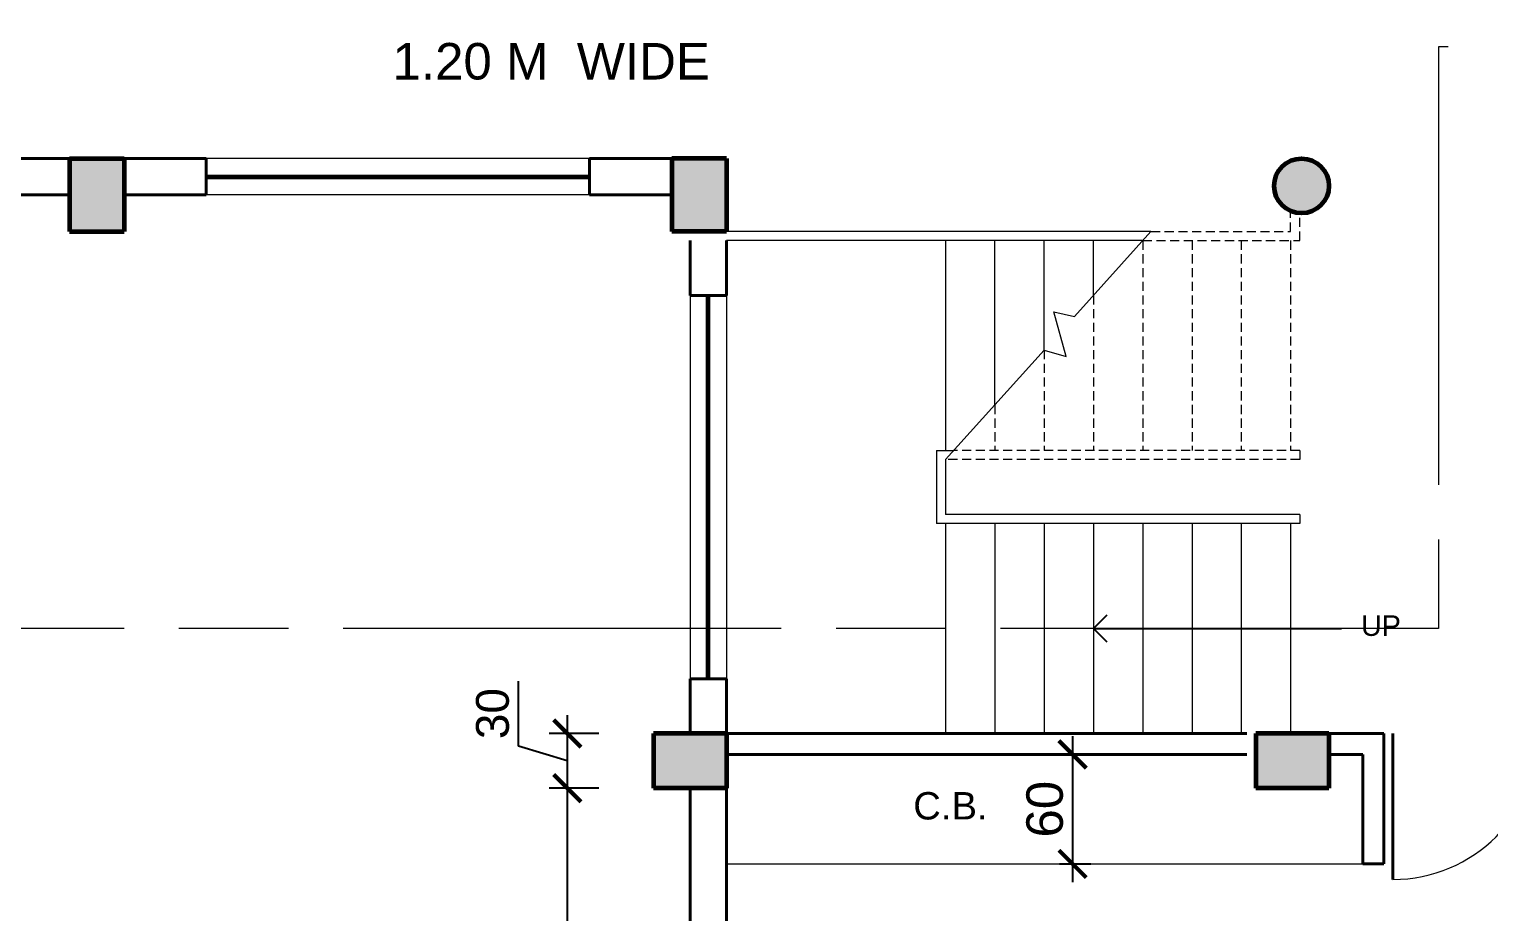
# Model space of a CAD drawing. Header units: millimetres. Extents: x -43527 to -16485, y 19062 to 36467.
# Drawn here: x -21809 to -21009, y 19547 to 20031 of the extents above; entities that cross this region are included whole.
import ezdxf

# ---------------------------------------------------------------- set-up
doc = ezdxf.new("R2010")
doc.units = ezdxf.units.MM
doc.header["$LTSCALE"] = 10
doc.header["$PDMODE"] = 35
doc.linetypes.add('ACAD_ISO08W100', pattern=[36, 24, -3, 6, -3])
doc.linetypes.add('DASHED', pattern=[0.75, 0.5, -0.25])
for name, color, linetype, lineweight in [('door', 30, 'Continuous', 15), ('elevation', 2, 'Continuous', 20), ('projection', 181, 'DASHED', 13), ('SEC.  LINE', 20, 'ACAD_ISO08W100', 13), ('TEXT', 6, 'Continuous', 25), ('THI.', 5, 'Continuous', 60), ('THIN', 241, 'Continuous', 5), ('WALL', 4, 'Continuous', 40)]:
    doc.layers.add(name, color=color, linetype=linetype, lineweight=lineweight)
doc.styles.get("Standard").update_dxf_attribs({"font": 'arial.ttf', "height": 18})
doc.dimstyles.new('ISO-25', dxfattribs={"dimtxt": 2.5, "dimasz": 15, "dimexe": 10, "dimexo": 30, "dimgap": 5, "dimtad": 1, "dimdsep": 46, "dimtxsty": 'Standard', "dimblk": 'ARCHTICK', "dimcen": 2.5, "dimdle": 10, "dimadec": 1, "dimazin": 0, "dimtfac": 1, "dimtmove": 0, "dimatfit": 3, "dimldrblk": 'OPEN90', "dimfxl": 1, "dimarcsym": 0})

# ---------------------------------------------------------------- blocks, each defined once
blk = doc.blocks.new('_ArchTick')
at = {"color": 0, "linetype": 'ByBlock', "const_width": 0.15}
blk.add_lwpolyline([(-0.5, -0.5), (0.5, 0.5)], dxfattribs=at)
blk = doc.blocks.new('_Open90')
at = {"color": 0, "linetype": 'ByBlock', "lineweight": -2}
for p, q in [((0, 0), (-1, 0)), ((-0.5, 0.5), (0, 0)), ((0, 0), (-0.5, -0.5))]:
    blk.add_line(p, q, dxfattribs=at)
blk = doc.blocks.new('*D200')
at = {"layer": 'Defpoints', "color": 0, "transparency": 16777216}
for p in [(-21467.29, 19644.78), (-21514.52, 19614.78), (-21467.29, 19614.78)]:
    blk.add_point(p, dxfattribs=at)
at = {"layer": 'TEXT', "color": 0, "lineweight": -2, "transparency": 16777216}
for p, q in [((-21541.22, 19637.79), (-21541.22, 19673.5)), ((-21514.52, 19654.78), (-21514.52, 19604.78)), ((-21497.29, 19644.78), (-21524.52, 19644.78)), ((-21514.52, 19629.78), (-21541.22, 19637.79)), ((-21497.29, 19614.78), (-21524.52, 19614.78))]:
    blk.add_line(p, q, dxfattribs=at)
at = {"layer": 'TEXT', "color": 0, "lineweight": -2, "transparency": 16777216, "xscale": 15, "yscale": 15, "zscale": 15}
for p, rotation in [((-21514.52, 19644.78), 90), ((-21514.52, 19614.78), 270)]:
    blk.add_blockref('_ArchTick', p, dxfattribs=dict(at, rotation=rotation))
at = {"layer": 'TEXT', "color": 0, "transparency": 16777216, "insert": (-21555.41, 19655.65), "char_height": 18, "attachment_point": 5, "rotation": 90}
blk.add_mtext('30', dxfattribs=at)
blk = doc.blocks.new('*D201')
at = {"layer": 'Defpoints', "color": 0, "transparency": 16777216}
for p in [(-21467.29, 19614.78), (-21514.52, 19194.78), (-21467.29, 19194.78)]:
    blk.add_point(p, dxfattribs=at)
at = {"layer": 'TEXT', "color": 0, "lineweight": -2, "transparency": 16777216}
for p, q in [((-21514.52, 19624.78), (-21514.52, 19184.78)), ((-21497.29, 19614.78), (-21524.52, 19614.78)), ((-21497.29, 19194.78), (-21524.52, 19194.78))]:
    blk.add_line(p, q, dxfattribs=at)
at = {"layer": 'TEXT', "color": 0, "lineweight": -2, "transparency": 16777216, "xscale": 15, "yscale": 15, "zscale": 15}
for p, rotation in [((-21514.52, 19614.78), 90), ((-21514.52, 19194.78), 270)]:
    blk.add_blockref('_ArchTick', p, dxfattribs=dict(at, rotation=rotation))
at = {"layer": 'TEXT', "color": 0, "transparency": 16777216, "insert": (-21528.71, 19404.78), "char_height": 18, "attachment_point": 5, "rotation": 90}
blk.add_mtext('420', dxfattribs=at)
blk = doc.blocks.new('*D214')
at = {"layer": 'Defpoints', "color": 0, "transparency": 16777216}
for p in [(-21274.89, 19633.28), (-21274.89, 19573.28), (-21237.71, 19573.28)]:
    blk.add_point(p, dxfattribs=at)
at = {"layer": 'TEXT', "color": 0, "lineweight": -2, "transparency": 16777216}
for p, q in [((-21237.71, 19643.28), (-21237.71, 19563.28)), ((-21244.89, 19633.28), (-21227.71, 19633.28)), ((-21244.89, 19573.28), (-21227.71, 19573.28))]:
    blk.add_line(p, q, dxfattribs=at)
at = {"layer": 'TEXT', "color": 0, "lineweight": -2, "transparency": 16777216, "xscale": 15, "yscale": 15, "zscale": 15}
for p, rotation in [((-21237.71, 19633.28), 90), ((-21237.71, 19573.28), 270)]:
    blk.add_blockref('_ArchTick', p, dxfattribs=dict(at, rotation=rotation))
at = {"layer": 'TEXT', "color": 0, "transparency": 16777216, "insert": (-21252.92, 19603.28), "char_height": 20, "attachment_point": 5, "rotation": 90}
blk.add_mtext('60', dxfattribs=at)

msp = doc.modelspace()

# ---------------------------------------------------------------- hatches: boundary and pattern name
at = {"layer": 'THIN'}
h = msp.add_hatch(color=256, dxfattribs=at)
h.paths.add_polyline_path([(-22747.29, 20829.784), (-22777.29, 20829.784), (-22777.29, 20789.784), (-22747.29, 20789.784)])
h.paths.add_polyline_path([(-22417.29, 20829.784), (-22447.29, 20829.784), (-22447.29, 20789.784), (-22417.29, 20789.784)])
h.paths.add_polyline_path([(-22087.29, 20829.784), (-22117.29, 20829.784), (-22117.29, 20789.784), (-22087.29, 20789.784)])
h.paths.add_polyline_path([(-21757.29, 20829.784), (-21787.29, 20829.784), (-21787.29, 20789.784), (-21757.29, 20789.784)])
h.paths.add_polyline_path([(-21427.29, 20829.784), (-21457.29, 20829.784), (-21457.29, 20789.784), (-21427.29, 20789.784)])
h.paths.add_polyline_path([(-21097.29, 20829.784), (-21127.29, 20829.784), (-21127.29, 20789.784), (-21097.29, 20789.784)])
h.paths.add_polyline_path([(-20767.29, 20829.784), (-20797.29, 20829.784), (-20797.29, 20789.784), (-20767.29, 20789.784)])
h.paths.add_polyline_path([(-20487.29, 20554.784), (-20527.29, 20554.784), (-20527.29, 20524.784), (-20487.29, 20524.784)])
h.paths.add_polyline_path([(-20487.29, 20354.784), (-20527.29, 20354.784), (-20527.29, 20324.784), (-20487.29, 20324.784)])
h.paths.add_polyline_path([(-20767.29, 20364.784), (-20797.29, 20364.784), (-20797.29, 20324.784), (-20767.29, 20324.784)])
h.paths.add_polyline_path([(-21097.29, 20364.784), (-21127.29, 20364.784), (-21127.29, 20324.784), (-21097.29, 20324.784)])
h.paths.add_polyline_path([(-21427.29, 20364.784), (-21457.29, 20364.784), (-21457.29, 20324.784), (-21427.29, 20324.784)])
h.paths.add_polyline_path([(-21757.29, 20364.784), (-21787.29, 20364.784), (-21787.29, 20324.784), (-21757.29, 20324.784)])
h.paths.add_polyline_path([(-22087.29, 20364.784), (-22117.29, 20364.784), (-22117.29, 20324.784), (-22087.29, 20324.784)])
h.paths.add_polyline_path([(-22417.29, 20364.784), (-22447.29, 20364.784), (-22447.29, 20324.784), (-22417.29, 20324.784)])
h.paths.add_polyline_path([(-22747.29, 20364.784), (-22777.29, 20364.784), (-22777.29, 20324.784), (-22747.29, 20324.784)])
h.paths.add_polyline_path([(-22747.29, 19959.784), (-22777.29, 19959.784), (-22777.29, 19919.784), (-22747.29, 19919.784)])
h.paths.add_polyline_path([(-22417.29, 19959.784), (-22447.29, 19959.784), (-22447.29, 19919.784), (-22417.29, 19919.784)])
h.paths.add_polyline_path([(-22087.29, 19959.784), (-22117.29, 19959.784), (-22117.29, 19919.784), (-22087.29, 19919.784)])
h.paths.add_polyline_path([(-21757.29, 19959.784), (-21787.29, 19959.784), (-21787.29, 19919.784), (-21757.29, 19919.784)])
h.paths.add_polyline_path([(-21427.29, 19959.784), (-21457.29, 19959.784), (-21457.29, 19919.784), (-21427.29, 19919.784)])
h.paths.add_polyline_path([(-21097.29, 19944.784, 1), (-21127.29, 19944.784, 1)])
h.paths.add_polyline_path([(-20767.29, 19959.784), (-20797.29, 19959.784), (-20797.29, 19919.784), (-20767.29, 19919.784)])
h.paths.add_polyline_path([(-20487.29, 19959.784), (-20527.29, 19959.784), (-20527.29, 19929.784), (-20487.29, 19929.784)])
h.paths.add_polyline_path([(-20487.29, 19759.784), (-20527.29, 19759.784), (-20527.29, 19729.784), (-20487.29, 19729.784)])
h.paths.add_polyline_path([(-20757.29, 19644.784), (-20797.29, 19644.784), (-20797.29, 19614.784), (-20757.29, 19614.784)])
h.paths.add_polyline_path([(-21097.29, 19644.784), (-21137.29, 19644.784), (-21137.29, 19614.784), (-21097.29, 19614.784)])
h.paths.add_polyline_path([(-21427.29, 19644.784), (-21467.29, 19644.784), (-21467.29, 19614.784), (-21427.29, 19614.784)])
h.paths.add_polyline_path([(-21427.29, 19194.784), (-21467.29, 19194.784), (-21467.29, 19164.784), (-21427.29, 19164.784)])
h.paths.add_polyline_path([(-21097.29, 19194.784), (-21137.29, 19194.784), (-21137.29, 19164.784), (-21097.29, 19164.784)])
h.paths.add_polyline_path([(-20757.29, 19194.784), (-20797.29, 19194.784), (-20797.29, 19164.784), (-20757.29, 19164.784)])

# ---------------------------------------------------------------- linework, layer by layer
at = {"layer": 'door'}
msp.add_arc((-21062.29, 19644.784), 80, 270, 360, dxfattribs=at)
at = {"layer": 'elevation'}
for p, q in [((-21502.29, 19959.784), (-21712.29, 19959.784)), ((-21502.29, 19939.784), (-21712.29, 19939.784)), ((-21194.79, 19919.784), (-21427.29, 19919.784)), ((-21236.698, 19873.219), (-21194.79, 19919.784)), ((-21199.29, 19914.784), (-21427.29, 19914.784)), ((-21307.29, 19914.784), (-21307.29, 19799.784)), ((-21280.29, 19824.784), (-21280.29, 19914.784)), ((-21253.29, 19854.784), (-21253.29, 19914.784)), ((-21226.29, 19884.784), (-21226.29, 19914.784)), ((-21447.29, 19884.784), (-21447.29, 19674.784)), ((-21427.29, 19884.784), (-21427.29, 19674.784)), ((-21248.081, 19875.849), (-21236.698, 19873.219)), ((-21241.236, 19851.323), (-21248.081, 19875.849)), ((-21307.29, 19794.784), (-21253.29, 19854.784)), ((-21253.29, 19854.784), (-21241.236, 19851.323)), ((-21312.29, 19799.784), (-21302.79, 19799.784)), ((-21312.29, 19799.784), (-21312.29, 19759.784)), ((-21307.29, 19794.784), (-21307.29, 19764.784)), ((-21113.29, 19764.784), (-21307.29, 19764.784)), ((-21113.29, 19764.784), (-21113.29, 19759.784)), ((-21113.29, 19759.784), (-21312.29, 19759.784)), ((-21307.29, 19759.784), (-21307.29, 19644.784)), ((-21280.29, 19759.784), (-21280.29, 19644.784)), ((-21253.29, 19759.784), (-21253.29, 19644.784)), ((-21226.29, 19759.784), (-21226.29, 19644.784)), ((-21199.29, 19759.784), (-21199.29, 19644.784)), ((-21172.29, 19759.784), (-21172.29, 19644.784)), ((-21145.29, 19759.784), (-21145.29, 19644.784)), ((-21118.29, 19759.784), (-21118.29, 19644.784)), ((-21427.29, 19573.284), (-21078.79, 19573.284))]:
    msp.add_line(p, q, dxfattribs=at)
at = {"layer": 'projection'}
for p, q in [((-21118.29, 19919.784), (-21118.29, 19931.036)), ((-21113.29, 19914.784), (-21113.29, 19929.817)), ((-21194.79, 19919.784), (-21118.29, 19919.784)), ((-21199.29, 19914.784), (-21199.29, 19799.784)), ((-21199.29, 19914.784), (-21113.29, 19914.784)), ((-21172.29, 19914.784), (-21172.29, 19799.784)), ((-21145.29, 19914.784), (-21145.29, 19799.784)), ((-21118.29, 19914.784), (-21118.29, 19799.784)), ((-21226.29, 19884.784), (-21226.29, 19799.784)), ((-21253.29, 19854.784), (-21253.29, 19799.784)), ((-21280.29, 19824.784), (-21280.29, 19799.784)), ((-21113.29, 19799.784), (-21302.79, 19799.784)), ((-21113.29, 19799.784), (-21113.29, 19794.784)), ((-21113.29, 19794.784), (-21307.29, 19794.784))]:
    msp.add_line(p, q, dxfattribs=at)
at = {"layer": 'SEC.  LINE'}
for p, q in [((-19951.98, 20021.034), (-21037.29, 20021.034)), ((-21037.29, 20021.034), (-21037.29, 19702.284)), ((-21037.29, 19702.284), (-23002.033, 19702.284))]:
    msp.add_line(p, q, dxfattribs=at)
at = {"layer": 'THI.'}
for p, q in [((-21787.29, 19959.784), (-21787.29, 19919.784)), ((-21787.29, 19959.784), (-21757.29, 19959.784)), ((-21757.29, 19959.784), (-21757.29, 19919.784)), ((-21457.29, 19959.784), (-21457.29, 19919.784)), ((-21427.29, 19959.784), (-21457.29, 19959.784)), ((-21427.29, 19959.784), (-21427.29, 19919.784)), ((-21712.29, 19949.784), (-21502.29, 19949.784)), ((-21787.29, 19919.784), (-21757.29, 19919.784)), ((-21427.29, 19919.784), (-21457.29, 19919.784)), ((-21437.29, 19674.784), (-21437.29, 19884.784)), ((-21467.29, 19644.784), (-21467.29, 19614.784)), ((-21427.29, 19644.784), (-21467.29, 19644.784)), ((-21427.29, 19644.784), (-21427.29, 19614.784)), ((-21137.29, 19644.784), (-21137.29, 19614.784)), ((-21097.29, 19644.784), (-21137.29, 19644.784)), ((-21097.29, 19644.784), (-21097.29, 19614.784)), ((-21427.29, 19614.784), (-21467.29, 19614.784)), ((-21097.29, 19614.784), (-21137.29, 19614.784))]:
    msp.add_line(p, q, dxfattribs=at)
msp.add_circle((-21112.29, 19944.784), 15, dxfattribs=at)
at = {"layer": 'WALL'}
for p, q in [((-21787.29, 19959.784), (-21832.29, 19959.784)), ((-21712.29, 19959.784), (-21757.29, 19959.784)), ((-21712.29, 19959.784), (-21712.29, 19939.784)), ((-21457.29, 19959.784), (-21502.29, 19959.784)), ((-21502.29, 19959.784), (-21502.29, 19939.784)), ((-21787.29, 19939.784), (-21832.29, 19939.784)), ((-21712.29, 19939.784), (-21757.29, 19939.784)), ((-21457.29, 19939.784), (-21502.29, 19939.784)), ((-21447.29, 19914.784), (-21447.29, 19884.784)), ((-21427.29, 19914.784), (-21427.29, 19884.784)), ((-21427.29, 19884.784), (-21447.29, 19884.784)), ((-21427.29, 19674.784), (-21447.29, 19674.784)), ((-21447.29, 19674.784), (-21447.29, 19644.784)), ((-21427.29, 19674.784), (-21427.29, 19644.784)), ((-21427.29, 19644.784), (-21142.29, 19644.784)), ((-21097.29, 19644.784), (-21067.29, 19644.784)), ((-21067.29, 19644.784), (-21067.29, 19633.284)), ((-21062.29, 19644.784), (-21062.29, 19564.784)), ((-21427.29, 19633.284), (-21142.29, 19633.284)), ((-21097.29, 19633.284), (-21078.79, 19633.284)), ((-21078.79, 19633.284), (-21078.79, 19573.284)), ((-21067.29, 19633.284), (-21067.29, 19573.284)), ((-21447.29, 19614.784), (-21447.29, 19509.784)), ((-21427.29, 19614.784), (-21427.29, 19509.784)), ((-21078.79, 19573.284), (-21067.29, 19573.284))]:
    msp.add_line(p, q, dxfattribs=at)

# ---------------------------------------------------------------- texts
at = {"layer": 'TEXT'}
for s, height, p in [('1.20 M  WIDE', 20, (-21610.242, 20003.06)), ('UP', 11.25, (-21079.703, 19698.221)), ('C.B.', 15, (-21325.014, 19597.641))]:
    msp.add_text(s, height=height, dxfattribs=at).set_placement(p)

# ---------------------------------------------------------------- dimensions: what is measured, and where the dimension line sits
for base, p1, p2, picture, middle in [((-21514.522, 19614.784), (-21467.29, 19644.784), (-21467.29, 19614.784), '*D200', (-21555.415, 19642.793)), ((-21514.522, 19194.784), (-21467.29, 19614.784), (-21467.29, 19194.784), '*D201', (-21528.712, 19404.784))]:
    dim = msp.add_linear_dim(base=base, p1=p1, p2=p2, angle=90, dimstyle='ISO-25', override={"dimtmove": 1}, dxfattribs=at)
    dim.commit()
    dim.dimension.update_dxf_attribs({"geometry": picture, "text_midpoint": middle})
dim = msp.add_linear_dim(base=(-21237.708, 19573.284), p1=(-21274.89, 19633.284), p2=(-21274.89, 19573.284), angle=90, dimstyle='ISO-25', dxfattribs=at)
dim.commit()
dim.dimension.update_dxf_attribs({"geometry": '*D214', "text_midpoint": (-21252.919, 19603.284)})

# ---------------------------------------------------------------- leaders
at = {"layer": 'elevation'}
msp.add_leader([(-21226.29, 19702.284), (-21090.334, 19702.284)], dimstyle='ISO-25', override={"dimgap": 5, "dimtad": 0}, dxfattribs=at)

doc.saveas('drawing.dxf')
